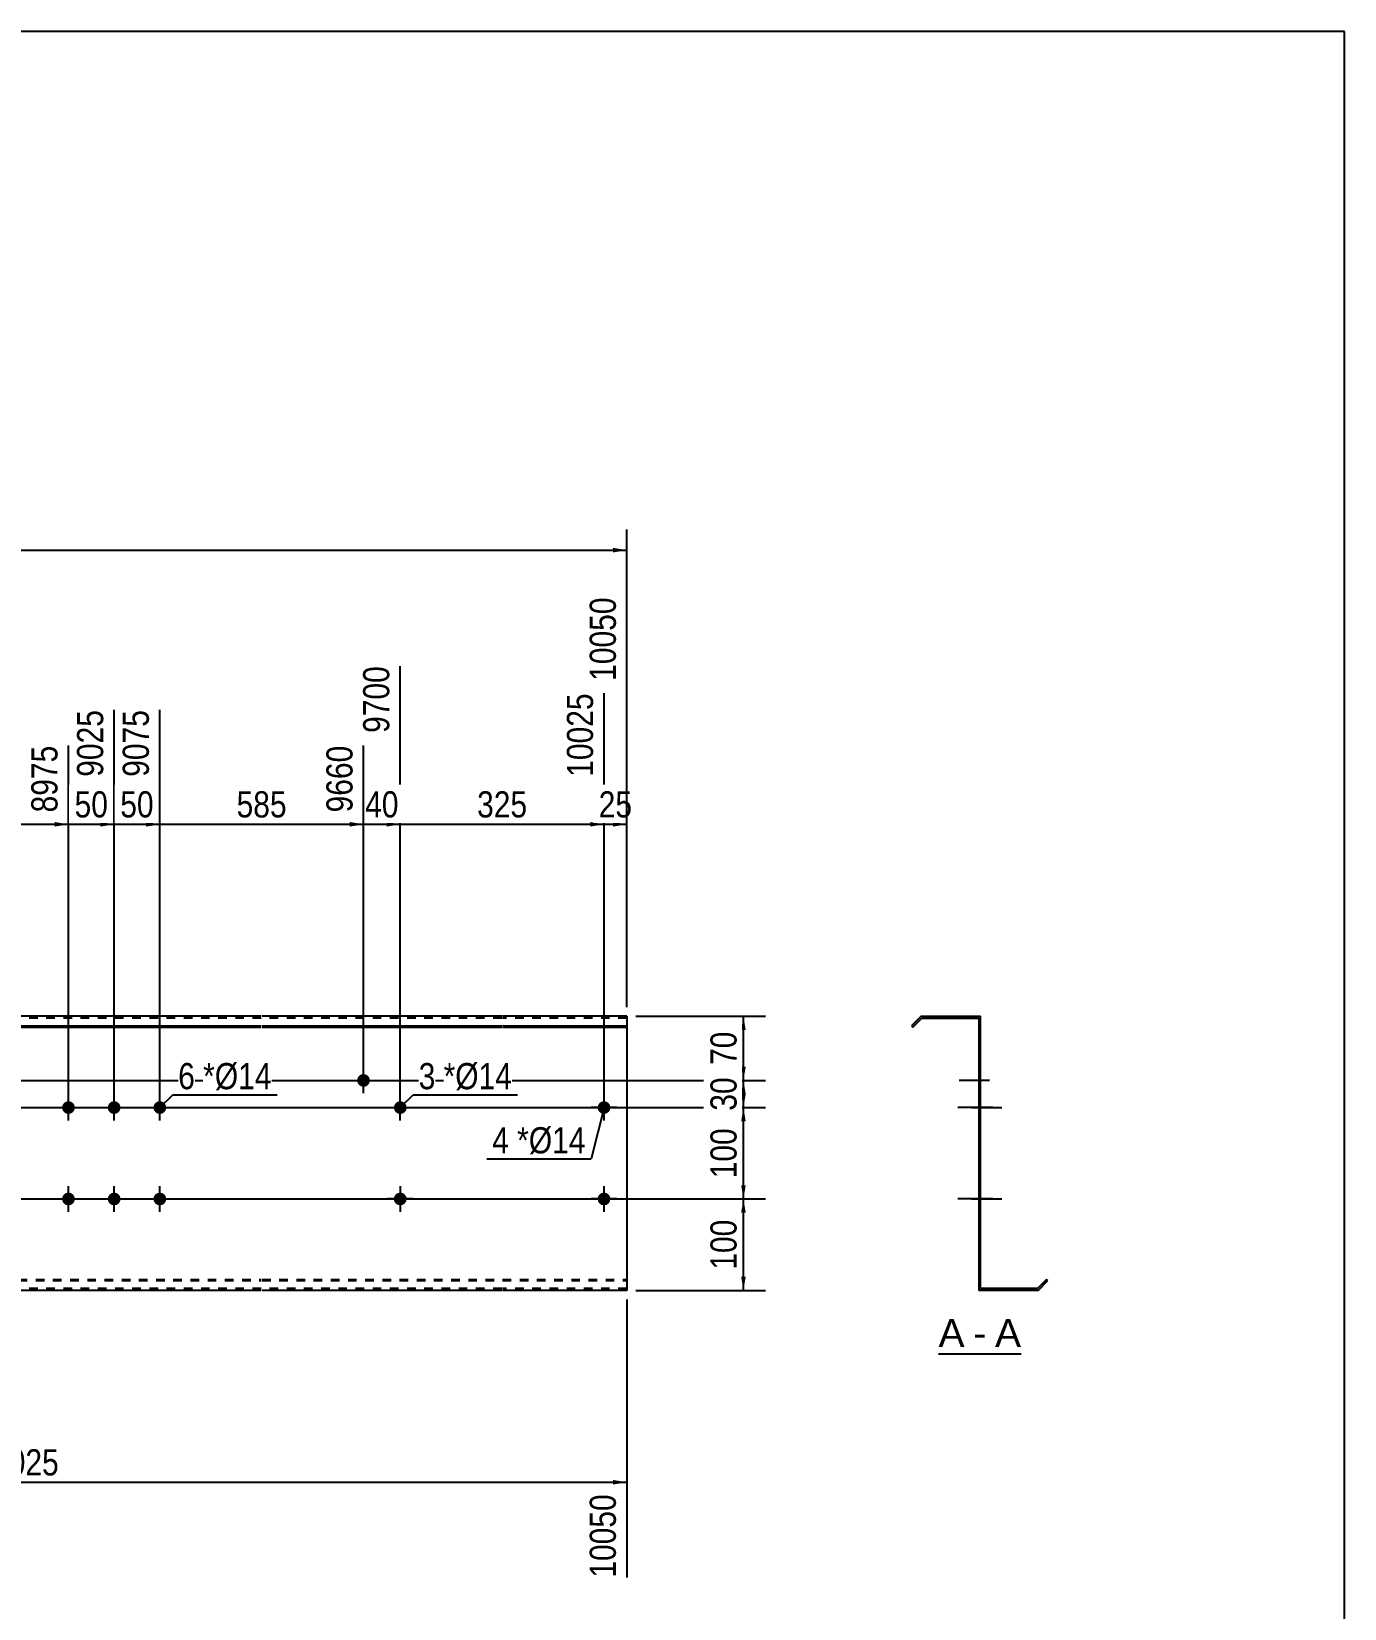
# Model space of a CAD drawing. Header units: millimetres. Extents: x -61 to 342, y -154 to 123.
# Drawn here: x 198.1 to 341.8, y -49.8 to 122.8 of the extents above; entities that cross this region are included whole.
import ezdxf

# ---------------------------------------------------------------- set-up
doc = ezdxf.new("R2010")
doc.units = ezdxf.units.MM
doc.linetypes.add('DXK_LINE_DOT1', pattern=[1.8814, 0.9407, -0.9407])
doc.styles.add('Arial', font='ARIAL.TTF', dxfattribs={"height": 0.2})
doc.styles.add('Arial Narrow', font='ARIALN.TTF', dxfattribs={"height": 0.2})

# ---------------------------------------------------------------- blocks, each defined once
blk = doc.blocks.new('Unknown-627190871-2030')
at = {"color": 5, "linetype": 'Continuous'}
for p, q in [((341.77, 122.75), (-58.23, 122.75)), ((341.77, -154.25), (341.77, 122.75))]:
    blk.add_line(p, q, dxfattribs=at)
blk = doc.blocks.new('Unknown-627190871-12 - 1242')
at = {"color": 7, "linetype": 'Continuous'}
blk.add_line((297.35, -21.95), (306.38, -21.95), dxfattribs=at)
at = {"color": 0, "linetype": 'Continuous'}
for points in [[(300.19, -21.2), (300.19, -18), (297.35, -18), (297.35, -21.2)], [(302.57, -21.2), (302.57, -18), (301.15, -18), (301.15, -21.2)], [(306.38, -21.2), (306.38, -18), (303.53, -18), (303.53, -21.2)]]:
    blk.add_wipeout(points, dxfattribs=at)
at = {"color": 96, "linetype": 'Continuous', "style": 'Arial'}
for s, p in [('A', (297.35, -21.2)), ('A', (303.53, -21.2)), ('-', (301.15, -21.2))]:
    blk.add_text(s, height=3.06, dxfattribs=at).set_placement(p)
blk = doc.blocks.new('Part-627190871-1218 - 1203')
at = {"color": 2, "linetype": 'Continuous'}
for p, q in [((0, 15), (0, -15)), ((13.6, 15), (0, 15)), ((0, 13.94), (13.6, 13.94)), ((39.91, 15), (13.7, 15)), ((13.7, 13.94), (39.91, 13.94)), ((72.21, 15), (40.01, 15)), ((40.01, 13.94), (72.21, 13.94)), ((98.52, 15), (72.31, 15)), ((72.31, 13.94), (98.52, 13.94)), ((120.82, 15), (98.62, 15)), ((98.62, 13.94), (120.82, 13.94)), ((142.32, 15), (120.92, 15)), ((120.92, 13.94), (142.32, 13.94)), ((164.61, 15), (142.42, 15)), ((142.42, 13.94), (164.61, 13.94)), ((190.93, 15), (164.71, 15)), ((164.71, 13.94), (190.93, 13.94)), ((223.22, 15), (191.03, 15)), ((191.03, 13.94), (223.22, 13.94)), ((249.54, 15), (223.32, 15)), ((223.32, 13.94), (249.54, 13.94)), ((263.24, 15), (249.64, 15)), ((249.64, 13.94), (263.24, 13.94)), ((263.24, 15), (263.24, -15)), ((0, 13.8), (13.6, 13.8)), ((13.7, 13.8), (39.91, 13.8)), ((40.01, 13.8), (72.21, 13.8)), ((72.31, 13.8), (98.52, 13.8)), ((98.62, 13.8), (120.82, 13.8)), ((120.92, 13.8), (142.32, 13.8)), ((142.42, 13.8), (164.61, 13.8)), ((164.71, 13.8), (190.93, 13.8)), ((191.03, 13.8), (223.22, 13.8)), ((223.32, 13.8), (249.54, 13.8)), ((249.64, 13.8), (263.24, 13.8)), ((13.6, -15), (0, -15)), ((39.91, -15), (13.7, -15)), ((72.21, -15), (40.01, -15)), ((98.52, -15), (72.31, -15)), ((120.82, -15), (98.62, -15)), ((142.32, -15), (120.92, -15)), ((164.61, -15), (142.42, -15)), ((190.93, -15), (164.71, -15)), ((223.22, -15), (191.03, -15)), ((249.54, -15), (223.32, -15)), ((263.24, -15), (249.64, -15))]:
    blk.add_line(p, q, dxfattribs=at)
at = {"color": 7, "linetype": 'DXK_LINE_DOT1'}
for p, q in [((13.6, 14.8), (0, 14.8)), ((39.91, 14.8), (13.7, 14.8)), ((72.21, 14.8), (40.01, 14.8)), ((98.52, 14.8), (72.31, 14.8)), ((120.82, 14.8), (98.62, 14.8)), ((142.32, 14.8), (120.92, 14.8)), ((164.61, 14.8), (142.42, 14.8)), ((190.93, 14.8), (164.71, 14.8)), ((223.22, 14.8), (191.03, 14.8)), ((249.54, 14.8), (223.32, 14.8)), ((263.24, 14.8), (249.64, 14.8)), ((0, -13.8), (13.6, -13.8)), ((13.7, -13.8), (39.91, -13.8)), ((40.01, -13.8), (72.21, -13.8)), ((72.31, -13.8), (98.52, -13.8)), ((98.62, -13.8), (120.82, -13.8)), ((120.92, -13.8), (142.32, -13.8)), ((142.42, -13.8), (164.61, -13.8)), ((164.71, -13.8), (190.93, -13.8)), ((191.03, -13.8), (223.22, -13.8)), ((223.32, -13.8), (249.54, -13.8)), ((249.64, -13.8), (263.24, -13.8)), ((0, -13.94), (13.6, -13.94)), ((13.6, -14.8), (0, -14.8)), ((13.7, -13.94), (39.91, -13.94)), ((39.91, -14.8), (13.7, -14.8)), ((40.01, -13.94), (72.21, -13.94)), ((72.21, -14.8), (40.01, -14.8)), ((72.31, -13.94), (98.52, -13.94)), ((98.52, -14.8), (72.31, -14.8)), ((98.62, -13.94), (120.82, -13.94)), ((120.82, -14.8), (98.62, -14.8)), ((120.92, -13.94), (142.32, -13.94)), ((142.32, -14.8), (120.92, -14.8)), ((142.42, -13.94), (164.61, -13.94)), ((164.61, -14.8), (142.42, -14.8)), ((164.71, -13.94), (190.93, -13.94)), ((190.93, -14.8), (164.71, -14.8)), ((191.03, -13.94), (223.22, -13.94)), ((223.22, -14.8), (191.03, -14.8)), ((223.32, -13.94), (249.54, -13.94)), ((249.54, -14.8), (223.32, -14.8)), ((249.64, -13.94), (263.24, -13.94)), ((263.24, -14.8), (249.64, -14.8))]:
    blk.add_line(p, q, dxfattribs=at)
blk = doc.blocks.new('Bolt-627190871-1220 - 1203')
at = {"linetype": 'Continuous'}
blk.add_hatch(color=3, dxfattribs=at).paths.add_polyline_path([(233.72, 7.97, -1), (235.12, 7.97, -1)])
at = {"color": 3, "linetype": 'Continuous'}
for p, q in [((234.42, 6.57), (234.42, 9.37)), ((233.02, 7.97), (235.82, 7.97))]:
    blk.add_line(p, q, dxfattribs=at)
blk = doc.blocks.new('Bolt-627190871-1222 - 1203')
at = {"linetype": 'Continuous'}
for points in [[(201.43, 5, -1), (202.83, 5, -1)], [(206.43, 5, -1), (207.83, 5, -1)], [(211.43, 5, -1), (212.83, 5, -1)], [(201.43, -5, -1), (202.83, -5, -1)], [(206.43, -5, -1), (207.83, -5, -1)], [(211.43, -5, -1), (212.83, -5, -1)]]:
    blk.add_hatch(color=3, dxfattribs=at).paths.add_polyline_path(points)
at = {"color": 3, "linetype": 'Continuous'}
for p, q in [((202.13, 3.6), (202.13, 6.4)), ((207.13, 3.6), (207.13, 6.4)), ((212.13, 3.6), (212.13, 6.4)), ((200.73, 5), (203.53, 5)), ((205.73, 5), (208.53, 5)), ((210.73, 5), (213.53, 5)), ((200.73, -5), (203.53, -5)), ((202.13, -6.4), (202.13, -3.6)), ((205.73, -5), (208.53, -5)), ((207.13, -6.4), (207.13, -3.6)), ((210.73, -5), (213.53, -5)), ((212.13, -6.4), (212.13, -3.6))]:
    blk.add_line(p, q, dxfattribs=at)
blk = doc.blocks.new('Bolt-627190871-1234 - 1203')
at = {"linetype": 'Continuous'}
blk.add_hatch(color=3, dxfattribs=at).paths.add_polyline_path([(237.74, 5, -1), (239.14, 5, -1)])
at = {"color": 3, "linetype": 'Continuous'}
for p, q in [((238.44, 3.6), (238.44, 6.4)), ((237.04, 5), (239.84, 5))]:
    blk.add_line(p, q, dxfattribs=at)
blk = doc.blocks.new('Bolt-627190871-1235 - 1203')
at = {"linetype": 'Continuous'}
blk.add_hatch(color=3, dxfattribs=at).paths.add_polyline_path([(239.14, -5, -1), (237.74, -5, -1)])
at = {"color": 3, "linetype": 'Continuous'}
for p, q in [((239.84, -5), (237.04, -5)), ((238.44, -3.6), (238.44, -6.4))]:
    blk.add_line(p, q, dxfattribs=at)
blk = doc.blocks.new('Bolt-627190871-1236 - 1203')
at = {"linetype": 'Continuous'}
for points in [[(152.82, 5, -1), (154.22, 5, -1)], [(260.04, 5, -1), (261.44, 5, -1)]]:
    blk.add_hatch(color=3, dxfattribs=at).paths.add_polyline_path(points)
at = {"color": 3, "linetype": 'Continuous'}
for p, q in [((153.52, 3.6), (153.52, 6.4)), ((260.74, 3.6), (260.74, 6.4)), ((154.92, 5), (152.12, 5)), ((262.14, 5), (259.34, 5))]:
    blk.add_line(p, q, dxfattribs=at)
blk = doc.blocks.new('Bolt-627190871-1237 - 1203')
at = {"linetype": 'Continuous'}
for points in [[(152.82, -5, -1), (154.22, -5, -1)], [(260.04, -5, -1), (261.44, -5, -1)]]:
    blk.add_hatch(color=3, dxfattribs=at).paths.add_polyline_path(points)
at = {"color": 3, "linetype": 'Continuous'}
for p, q in [((154.92, -5), (152.12, -5)), ((153.52, -6.4), (153.52, -3.6)), ((262.14, -5), (259.34, -5)), ((260.74, -6.4), (260.74, -3.6))]:
    blk.add_line(p, q, dxfattribs=at)
blk = doc.blocks.new('Bolt-627190871-1248 - 1242')
at = {"linetype": 'Continuous'}
for points in [[(301.76, 5.7), (301.76, 4.3), (301.96, 4.3), (301.96, 5.7)], [(301.76, 5.7), (301.76, 4.3), (301.96, 4.3), (301.96, 5.7)], [(301.76, 5.7), (301.76, 4.3), (301.96, 4.3), (301.96, 5.7)], [(301.76, -4.3), (301.76, -5.7), (301.96, -5.7), (301.96, -4.3)], [(301.76, -4.3), (301.76, -5.7), (301.96, -5.7), (301.96, -4.3)], [(301.76, -4.3), (301.76, -5.7), (301.96, -5.7), (301.96, -4.3)]]:
    blk.add_hatch(color=3, dxfattribs=at).paths.add_polyline_path(points)
at = {"color": 3, "linetype": 'Continuous'}
for p, q in [((301.96, 5.7), (301.76, 5.7)), ((301.96, 5.7), (301.76, 5.7)), ((301.96, 5.7), (301.76, 5.7)), ((303.26, 5), (299.46, 5)), ((303.26, 5), (299.46, 5)), ((303.26, 5), (299.46, 5)), ((301.96, 4.3), (301.76, 4.3)), ((301.96, 4.3), (301.76, 4.3)), ((301.96, 4.3), (301.76, 4.3)), ((303.26, -5), (299.46, -5)), ((303.26, -5), (299.46, -5)), ((303.26, -5), (299.46, -5)), ((301.96, -4.3), (301.76, -4.3)), ((301.96, -4.3), (301.76, -4.3)), ((301.96, -4.3), (301.76, -4.3)), ((301.96, -5.7), (301.76, -5.7)), ((301.96, -5.7), (301.76, -5.7)), ((301.96, -5.7), (301.76, -5.7))]:
    blk.add_line(p, q, dxfattribs=at)
blk = doc.blocks.new('Part-627190871-1244 - 1242')
at = {"color": 2, "linetype": 'Continuous'}
for p, q in [((295.46, 15), (294.4, 13.94)), ((294.4, 13.94), (294.54, 13.8)), ((294.54, 13.8), (295.54, 14.8)), ((295.46, 15), (301.96, 15)), ((295.54, 14.8), (301.76, 14.8)), ((301.76, 14.8), (301.76, -15)), ((301.96, -14.8), (301.96, 15)), ((309.18, -13.8), (308.18, -14.8)), ((309.32, -13.94), (309.18, -13.8)), ((308.26, -15), (301.76, -15)), ((308.18, -14.8), (301.96, -14.8)), ((308.26, -15), (309.32, -13.94))]:
    blk.add_line(p, q, dxfattribs=at)
blk = doc.blocks.new('Bolt-627190871-1245 - 1242')
at = {"linetype": 'Continuous'}
blk.add_hatch(color=3, dxfattribs=at).paths.add_polyline_path([(301.76, 8.67), (301.76, 7.27), (301.96, 7.27), (301.96, 8.67)])
at = {"color": 3, "linetype": 'Continuous'}
for p, q in [((301.96, 8.67), (301.76, 8.67)), ((302.9, 7.97), (299.6, 7.97)), ((301.96, 7.27), (301.76, 7.27))]:
    blk.add_line(p, q, dxfattribs=at)
blk = doc.blocks.new('Bolt-627190871-1246 - 1242')
at = {"linetype": 'Continuous'}
blk.add_hatch(color=3, dxfattribs=at).paths.add_polyline_path([(301.76, 8.67), (301.76, 7.27), (301.96, 7.27), (301.96, 8.67)])
at = {"color": 3, "linetype": 'Continuous'}
for p, q in [((301.96, 8.67), (301.76, 8.67)), ((302.9, 7.97), (299.6, 7.97)), ((301.96, 7.27), (301.76, 7.27))]:
    blk.add_line(p, q, dxfattribs=at)
blk = doc.blocks.new('Bolt-627190871-1247 - 1242')
at = {"linetype": 'Continuous'}
blk.add_hatch(color=3, dxfattribs=at).paths.add_polyline_path([(301.96, -5.7), (301.96, -4.3), (301.76, -4.3), (301.76, -5.7)])
at = {"color": 3, "linetype": 'Continuous'}
for p, q in [((301.96, -4.3), (301.76, -4.3)), ((302.76, -5), (301.76, -5)), ((301.96, -5.7), (301.76, -5.7))]:
    blk.add_line(p, q, dxfattribs=at)
blk = doc.blocks.new('Bolt-627190871-1249 - 1242')
at = {"linetype": 'Continuous'}
blk.add_hatch(color=3, dxfattribs=at).paths.add_polyline_path([(301.76, 8.67), (301.76, 7.27), (301.96, 7.27), (301.96, 8.67)])
at = {"color": 3, "linetype": 'Continuous'}
for p, q in [((301.96, 8.67), (301.76, 8.67)), ((302.91, 7.97), (299.61, 7.97)), ((301.96, 7.27), (301.76, 7.27))]:
    blk.add_line(p, q, dxfattribs=at)
blk = doc.blocks.new('Bolt-627190871-1250 - 1242')
at = {"linetype": 'Continuous'}
blk.add_hatch(color=3, dxfattribs=at).paths.add_polyline_path([(301.76, 8.67), (301.76, 7.27), (301.96, 7.27), (301.96, 8.67)])
at = {"color": 3, "linetype": 'Continuous'}
for p, q in [((301.96, 8.67), (301.76, 8.67)), ((302.91, 7.97), (299.61, 7.97)), ((301.96, 7.27), (301.76, 7.27))]:
    blk.add_line(p, q, dxfattribs=at)
blk = doc.blocks.new('Bolt-627190871-1251 - 1242')
at = {"linetype": 'Continuous'}
for points in [[(301.76, 5.7), (301.76, 4.3), (301.96, 4.3), (301.96, 5.7)], [(301.76, 5.7), (301.76, 4.3), (301.96, 4.3), (301.96, 5.7)], [(301.76, 5.7), (301.76, 4.3), (301.96, 4.3), (301.96, 5.7)], [(301.76, -4.3), (301.76, -5.7), (301.96, -5.7), (301.96, -4.3)], [(301.76, -4.3), (301.76, -5.7), (301.96, -5.7), (301.96, -4.3)], [(301.76, -4.3), (301.76, -5.7), (301.96, -5.7), (301.96, -4.3)]]:
    blk.add_hatch(color=3, dxfattribs=at).paths.add_polyline_path(points)
at = {"color": 3, "linetype": 'Continuous'}
for p, q in [((301.96, 5.7), (301.76, 5.7)), ((301.96, 5.7), (301.76, 5.7)), ((301.96, 5.7), (301.76, 5.7)), ((303.29, 5), (299.49, 5)), ((303.29, 5), (299.49, 5)), ((303.29, 5), (299.49, 5)), ((301.96, 4.3), (301.76, 4.3)), ((301.96, 4.3), (301.76, 4.3)), ((301.96, 4.3), (301.76, 4.3)), ((303.29, -5), (299.49, -5)), ((303.29, -5), (299.49, -5)), ((303.29, -5), (299.49, -5)), ((301.96, -4.3), (301.76, -4.3)), ((301.96, -4.3), (301.76, -4.3)), ((301.96, -4.3), (301.76, -4.3)), ((301.96, -5.7), (301.76, -5.7)), ((301.96, -5.7), (301.76, -5.7)), ((301.96, -5.7), (301.76, -5.7))]:
    blk.add_line(p, q, dxfattribs=at)
blk = doc.blocks.new('Bolt-627190871-1252 - 1242')
at = {"linetype": 'Continuous'}
blk.add_hatch(color=3, dxfattribs=at).paths.add_polyline_path([(301.96, -5.7), (301.96, -4.3), (301.76, -4.3), (301.76, -5.7)])
at = {"color": 3, "linetype": 'Continuous'}
for p, q in [((302.79, -5), (301.74, -5)), ((301.96, -4.3), (301.76, -4.3)), ((301.96, -5.7), (301.76, -5.7))]:
    blk.add_line(p, q, dxfattribs=at)
blk = doc.blocks.new('Bolt-627190871-1253 - 1242')
at = {"linetype": 'Continuous'}
for points in [[(301.96, 4.3), (301.96, 5.7), (301.76, 5.7), (301.76, 4.3)], [(301.96, -5.7), (301.96, -4.3), (301.76, -4.3), (301.76, -5.7)]]:
    blk.add_hatch(color=3, dxfattribs=at).paths.add_polyline_path(points)
at = {"color": 3, "linetype": 'Continuous'}
for p, q in [((301.96, 5.7), (301.76, 5.7)), ((301.96, 5), (299.76, 5)), ((301.96, 4.3), (301.76, 4.3)), ((301.96, -5), (299.76, -5)), ((301.96, -4.3), (301.76, -4.3)), ((301.96, -5.7), (301.76, -5.7))]:
    blk.add_line(p, q, dxfattribs=at)
blk = doc.blocks.new('Bolt-627190871-1254 - 1242')
at = {"linetype": 'Continuous'}
blk.add_hatch(color=3, dxfattribs=at).paths.add_polyline_path([(301.76, 5.7), (301.76, 4.3), (301.96, 4.3), (301.96, 5.7)])
at = {"color": 3, "linetype": 'Continuous'}
for p, q in [((301.96, 5.7), (301.76, 5.7)), ((302.9, 5), (299.6, 5)), ((301.96, 4.3), (301.76, 4.3))]:
    blk.add_line(p, q, dxfattribs=at)
blk = doc.blocks.new('Bolt-627190871-1255 - 1242')
at = {"linetype": 'Continuous'}
blk.add_hatch(color=3, dxfattribs=at).paths.add_polyline_path([(301.76, 5.7), (301.76, 4.3), (301.96, 4.3), (301.96, 5.7)])
at = {"color": 3, "linetype": 'Continuous'}
for p, q in [((301.96, 5.7), (301.76, 5.7)), ((302.91, 5), (299.61, 5)), ((301.96, 4.3), (301.76, 4.3))]:
    blk.add_line(p, q, dxfattribs=at)
blk = doc.blocks.new('Bolt-627190871-1256 - 1242')
at = {"linetype": 'Continuous'}
blk.add_hatch(color=3, dxfattribs=at).paths.add_polyline_path([(301.76, 5.7), (301.76, 4.3), (301.96, 4.3), (301.96, 5.7)])
at = {"color": 3, "linetype": 'Continuous'}
for p, q in [((301.96, 5.7), (301.76, 5.7)), ((302.91, 5), (299.61, 5)), ((301.96, 4.3), (301.76, 4.3))]:
    blk.add_line(p, q, dxfattribs=at)
blk = doc.blocks.new('Bolt-627190871-1257 - 1242')
at = {"linetype": 'Continuous'}
blk.add_hatch(color=3, dxfattribs=at).paths.add_polyline_path([(301.96, -5.7), (301.96, -4.3), (301.76, -4.3), (301.76, -5.7)])
at = {"color": 3, "linetype": 'Continuous'}
for p, q in [((302.79, -5), (301.74, -5)), ((301.96, -4.3), (301.76, -4.3)), ((301.96, -5.7), (301.76, -5.7))]:
    blk.add_line(p, q, dxfattribs=at)
blk = doc.blocks.new('Bolt-627190871-1258 - 1242')
at = {"linetype": 'Continuous'}
blk.add_hatch(color=3, dxfattribs=at).paths.add_polyline_path([(301.76, 5.7), (301.76, 4.3), (301.96, 4.3), (301.96, 5.7)])
blk.add_hatch(color=3, dxfattribs=at).paths.add_polyline_path([(301.76, 5.7), (301.76, 4.3), (301.96, 4.3), (301.96, 5.7)])
at = {"color": 3, "linetype": 'Continuous'}
for p, q in [((301.76, 5.7), (301.96, 5.7)), ((301.76, 5.7), (301.96, 5.7)), ((300.94, 5), (304.24, 5)), ((300.94, 5), (304.24, 5)), ((301.76, 4.3), (301.96, 4.3)), ((301.76, 4.3), (301.96, 4.3))]:
    blk.add_line(p, q, dxfattribs=at)
blk = doc.blocks.new('Bolt-627190871-1259 - 1242')
at = {"linetype": 'Continuous'}
blk.add_hatch(color=3, dxfattribs=at).paths.add_polyline_path([(301.76, -4.3), (301.76, -5.7), (301.96, -5.7), (301.96, -4.3)])
blk.add_hatch(color=3, dxfattribs=at).paths.add_polyline_path([(301.76, -4.3), (301.76, -5.7), (301.96, -5.7), (301.96, -4.3)])
at = {"color": 3, "linetype": 'Continuous'}
for p, q in [((300.94, -5), (304.24, -5)), ((300.94, -5), (304.24, -5)), ((301.76, -4.3), (301.96, -4.3)), ((301.76, -4.3), (301.96, -4.3)), ((301.76, -5.7), (301.96, -5.7)), ((301.76, -5.7), (301.96, -5.7))]:
    blk.add_line(p, q, dxfattribs=at)
blk = doc.blocks.new('Bolt-627190871-1260 - 1242')
at = {"linetype": 'Continuous'}
blk.add_hatch(color=3, dxfattribs=at).paths.add_polyline_path([(301.76, 5.7), (301.76, 4.3), (301.96, 4.3), (301.96, 5.7)])
at = {"color": 3, "linetype": 'Continuous'}
for p, q in [((301.96, 5.7), (301.76, 5.7)), ((302.9, 5), (299.6, 5)), ((301.96, 4.3), (301.76, 4.3))]:
    blk.add_line(p, q, dxfattribs=at)
blk = doc.blocks.new('Bolt-627190871-1261 - 1242')
at = {"linetype": 'Continuous'}
blk.add_hatch(color=3, dxfattribs=at).paths.add_polyline_path([(301.96, -5.7), (301.96, -4.3), (301.76, -4.3), (301.76, -5.7)])
at = {"color": 3, "linetype": 'Continuous'}
for p, q in [((301.96, -4.3), (301.76, -4.3)), ((302.76, -5), (301.76, -5)), ((301.96, -5.7), (301.76, -5.7))]:
    blk.add_line(p, q, dxfattribs=at)
blk = doc.blocks.new('Bolt-627190871-1262 - 1242')
at = {"linetype": 'Continuous'}
blk.add_hatch(color=3, dxfattribs=at).paths.add_polyline_path([(301.76, 5.7), (301.76, 4.3), (301.96, 4.3), (301.96, 5.7)])
blk.add_hatch(color=3, dxfattribs=at).paths.add_polyline_path([(301.76, 5.7), (301.76, 4.3), (301.96, 4.3), (301.96, 5.7)])
at = {"color": 3, "linetype": 'Continuous'}
for p, q in [((301.76, 5.7), (301.96, 5.7)), ((301.76, 5.7), (301.96, 5.7)), ((300.96, 5), (304.26, 5)), ((300.96, 5), (304.26, 5)), ((301.76, 4.3), (301.96, 4.3)), ((301.76, 4.3), (301.96, 4.3))]:
    blk.add_line(p, q, dxfattribs=at)
blk = doc.blocks.new('Bolt-627190871-1263 - 1242')
at = {"linetype": 'Continuous'}
blk.add_hatch(color=3, dxfattribs=at).paths.add_polyline_path([(301.76, -4.3), (301.76, -5.7), (301.96, -5.7), (301.96, -4.3)])
blk.add_hatch(color=3, dxfattribs=at).paths.add_polyline_path([(301.76, -4.3), (301.76, -5.7), (301.96, -5.7), (301.96, -4.3)])
at = {"color": 3, "linetype": 'Continuous'}
for p, q in [((300.96, -5), (304.26, -5)), ((300.96, -5), (304.26, -5)), ((301.76, -4.3), (301.96, -4.3)), ((301.76, -4.3), (301.96, -4.3)), ((301.76, -5.7), (301.96, -5.7)), ((301.76, -5.7), (301.96, -5.7))]:
    blk.add_line(p, q, dxfattribs=at)
blk = doc.blocks.new('StraightDimension-627190871-1279 - 1203')
at = {"linetype": 'Continuous'}
blk.add_hatch(color=7, dxfattribs=at).paths.add_polyline_path([(259.24, 36.25), (260.74, 36), (259.24, 35.75)])
at = {"color": 7, "linetype": 'Continuous'}
for p, q in [((238.44, 6), (238.44, 53.31)), ((260.74, 6), (260.74, 50.34)), ((238.44, 36), (260.74, 36))]:
    blk.add_line(p, q, dxfattribs=at)
at = {"color": 0, "linetype": 'Continuous'}
blk.add_wipeout([(260.14, 50.94), (255.94, 50.94), (255.94, 40.6), (260.14, 40.6)], dxfattribs=at)
at = {"color": 0}
blk.add_wipeout([(252.93, 36.15), (252.93, 40.35), (246.25, 40.35), (246.25, 36.15)], dxfattribs=at)
at = {"color": 3, "linetype": 'Continuous', "style": 'Arial Narrow'}
blk.add_text('10025', height=2.863, rotation=90.0002, dxfattribs=at).set_placement((259.54, 41.2))
at = {"color": 3, "style": 'Arial Narrow'}
blk.add_text('325', height=2.863, dxfattribs=at).set_placement((246.85, 36.75))
blk = doc.blocks.new('StraightDimension-627190871-1284 - 1203')
at = {"linetype": 'Continuous'}
blk.add_hatch(color=7, dxfattribs=at).paths.add_polyline_path([(200.63, 36.25), (202.13, 36), (200.63, 35.75)])
at = {"color": 7, "linetype": 'Continuous'}
for p, q in [((179.83, 8.97), (179.83, 53.31)), ((202.13, 6), (202.13, 44.61)), ((179.83, 36), (202.13, 36))]:
    blk.add_line(p, q, dxfattribs=at)
at = {"color": 0, "linetype": 'Continuous'}
blk.add_wipeout([(201.53, 45.21), (197.33, 45.21), (197.33, 36.7), (201.53, 36.7)], dxfattribs=at)
at = {"color": 0}
blk.add_wipeout([(194.32, 36.15), (194.32, 40.35), (187.64, 40.35), (187.64, 36.15)], dxfattribs=at)
at = {"color": 3, "linetype": 'Continuous', "style": 'Arial Narrow'}
blk.add_text('8975', height=2.863, rotation=90.0002, dxfattribs=at).set_placement((200.93, 37.3))
at = {"color": 3, "style": 'Arial Narrow'}
blk.add_text('585', height=2.863, dxfattribs=at).set_placement((188.24, 36.75))
blk = doc.blocks.new('StraightDimension-627190871-1283 - 1203')
at = {"linetype": 'Continuous'}
blk.add_hatch(color=7, dxfattribs=at).paths.add_polyline_path([(205.63, 36.25), (207.13, 36), (205.63, 35.75)])
at = {"color": 7, "linetype": 'Continuous'}
for p, q in [((207.13, 6), (207.13, 48.51)), ((202.13, 6), (202.13, 44.61)), ((202.13, 36), (207.13, 36))]:
    blk.add_line(p, q, dxfattribs=at)
at = {"color": 0}
blk.add_wipeout([(207.05, 36.15), (207.05, 40.35), (202.2, 40.35), (202.2, 36.15)], dxfattribs=at)
at = {"color": 3, "style": 'Arial Narrow'}
blk.add_text('50', height=2.863, dxfattribs=at).set_placement((202.8, 36.75))
at = {"color": 0, "linetype": 'Continuous'}
blk.add_wipeout([(206.53, 49.11), (202.33, 49.11), (202.33, 40.6), (206.53, 40.6)], dxfattribs=at)
at = {"color": 3, "linetype": 'Continuous', "style": 'Arial Narrow'}
blk.add_text('9025', height=2.863, rotation=90.0002, dxfattribs=at).set_placement((205.93, 41.2))
blk = doc.blocks.new('StraightDimension-627190871-1282 - 1203')
at = {"linetype": 'Continuous'}
blk.add_hatch(color=7, dxfattribs=at).paths.add_polyline_path([(210.63, 36.25), (212.13, 36), (210.63, 35.75)])
at = {"color": 7, "linetype": 'Continuous'}
for p, q in [((207.13, 6), (207.13, 48.51)), ((212.13, 6), (212.13, 48.51)), ((207.13, 36), (212.13, 36))]:
    blk.add_line(p, q, dxfattribs=at)
at = {"color": 0}
blk.add_wipeout([(212.05, 36.15), (212.05, 40.35), (207.2, 40.35), (207.2, 36.15)], dxfattribs=at)
at = {"color": 3, "style": 'Arial Narrow'}
blk.add_text('50', height=2.863, dxfattribs=at).set_placement((207.8, 36.75))
at = {"color": 0, "linetype": 'Continuous'}
blk.add_wipeout([(211.53, 49.11), (207.33, 49.11), (207.33, 40.6), (211.53, 40.6)], dxfattribs=at)
at = {"color": 3, "linetype": 'Continuous', "style": 'Arial Narrow'}
blk.add_text('9075', height=2.863, rotation=90.0002, dxfattribs=at).set_placement((210.93, 41.2))
blk = doc.blocks.new('StraightDimension-627190871-1280 - 1203')
at = {"linetype": 'Continuous'}
blk.add_hatch(color=7, dxfattribs=at).paths.add_polyline_path([(236.94, 36.25), (238.44, 36), (236.94, 35.75)])
at = {"color": 7, "linetype": 'Continuous'}
for p, q in [((238.44, 6), (238.44, 53.31)), ((234.42, 8.97), (234.42, 44.61)), ((234.42, 36), (238.44, 36))]:
    blk.add_line(p, q, dxfattribs=at)
at = {"color": 0, "linetype": 'Continuous'}
blk.add_wipeout([(237.84, 53.91), (233.64, 53.91), (233.64, 45.4), (237.84, 45.4)], dxfattribs=at)
at = {"color": 0}
blk.add_wipeout([(238.86, 36.15), (238.86, 40.35), (234, 40.35), (234, 36.15)], dxfattribs=at)
at = {"color": 3, "linetype": 'Continuous', "style": 'Arial Narrow'}
blk.add_text('9700', height=2.863, rotation=90.0002, dxfattribs=at).set_placement((237.24, 46))
at = {"color": 3, "style": 'Arial Narrow'}
blk.add_text('40', height=2.863, dxfattribs=at).set_placement((234.6, 36.75))
blk = doc.blocks.new('StraightDimension-627190871-1381 - 1203')
at = {"linetype": 'Continuous'}
for points in [[(275.75, 3.5), (276, 5), (276.25, 3.5)], [(276.25, -3.5), (276, -5), (275.75, -3.5)]]:
    blk.add_hatch(color=7, dxfattribs=at).paths.add_polyline_path(points)
at = {"color": 7, "linetype": 'Continuous'}
for p, q in [((110.72, 5), (278.4, 5)), ((276, -5), (276, 5)), ((110.72, -5), (278.4, -5))]:
    blk.add_line(p, q, dxfattribs=at)
at = {"color": 0}
blk.add_wipeout([(275.85, 3.34), (271.65, 3.34), (271.65, -3.34), (275.85, -3.34)], dxfattribs=at)
at = {"color": 3, "style": 'Arial Narrow'}
blk.add_text('100', height=2.863, rotation=90.0002, dxfattribs=at).set_placement((275.25, -2.74))
blk = doc.blocks.new('StraightDimension-627190871-1278 - 1203')
at = {"linetype": 'Continuous'}
blk.add_hatch(color=7, dxfattribs=at).paths.add_polyline_path([(261.74, 36.25), (263.24, 36), (261.74, 35.75)])
at = {"color": 7, "linetype": 'Continuous'}
for p, q in [((263.24, 16), (263.24, 60.84)), ((260.74, 6), (260.74, 50.34)), ((260.74, 36), (263.24, 36))]:
    blk.add_line(p, q, dxfattribs=at)
at = {"color": 0, "linetype": 'Continuous'}
blk.add_wipeout([(262.64, 61.44), (258.44, 61.44), (258.44, 51.1), (262.64, 51.1)], dxfattribs=at)
at = {"color": 0}
blk.add_wipeout([(264.42, 36.15), (264.42, 40.35), (259.56, 40.35), (259.56, 36.15)], dxfattribs=at)
at = {"color": 3, "linetype": 'Continuous', "style": 'Arial Narrow'}
blk.add_text('10050', height=2.863, rotation=90.0002, dxfattribs=at).set_placement((262.04, 51.7))
at = {"color": 3, "style": 'Arial Narrow'}
blk.add_text('25', height=2.863, dxfattribs=at).set_placement((260.16, 36.75))
blk = doc.blocks.new('StraightDimension-627190871-1409 - 1203')
at = {"linetype": 'Continuous'}
for points in [[(1.5, 65.75), (0, 66), (1.5, 66.25)], [(261.74, 66.25), (263.24, 66), (261.74, 65.75)]]:
    blk.add_hatch(color=7, dxfattribs=at).paths.add_polyline_path(points)
at = {"color": 7, "linetype": 'Continuous'}
for p, q in [((0, 16), (0, 68.25)), ((263.24, 16), (263.24, 68.25)), ((0, 66), (263.24, 66))]:
    blk.add_line(p, q, dxfattribs=at)
at = {"color": 0}
blk.add_wipeout([(136.79, 66.15), (136.79, 70.35), (126.45, 70.35), (126.45, 66.15)], dxfattribs=at)
at = {"color": 3, "style": 'Arial Narrow'}
blk.add_text('10050', height=2.863, dxfattribs=at).set_placement((127.05, 66.75))
blk = doc.blocks.new('StraightDimension-627190871-1281 - 1203')
at = {"linetype": 'Continuous'}
blk.add_hatch(color=7, dxfattribs=at).paths.add_polyline_path([(232.92, 36.25), (234.42, 36), (232.92, 35.75)])
at = {"color": 7, "linetype": 'Continuous'}
for p, q in [((212.13, 6), (212.13, 48.51)), ((234.42, 8.97), (234.42, 44.61)), ((212.13, 36), (234.42, 36))]:
    blk.add_line(p, q, dxfattribs=at)
at = {"color": 0, "linetype": 'Continuous'}
blk.add_wipeout([(233.82, 45.21), (229.62, 45.21), (229.62, 36.7), (233.82, 36.7)], dxfattribs=at)
at = {"color": 0}
blk.add_wipeout([(226.62, 36.15), (226.62, 40.35), (219.93, 40.35), (219.93, 36.15)], dxfattribs=at)
at = {"color": 3, "linetype": 'Continuous', "style": 'Arial Narrow'}
blk.add_text('9660', height=2.863, rotation=90.0002, dxfattribs=at).set_placement((233.22, 37.3))
at = {"color": 3, "style": 'Arial Narrow'}
blk.add_text('585', height=2.863, dxfattribs=at).set_placement((220.53, 36.75))
blk = doc.blocks.new('StraightDimension-627190871-1371 - 1203')
at = {"linetype": 'Continuous'}
blk.add_hatch(color=7, dxfattribs=at).paths.add_polyline_path([(261.74, -35.75), (263.24, -36), (261.74, -36.25)])
at = {"color": 7, "linetype": 'Continuous'}
for p, q in [((131.62, -6), (131.62, -44.61)), ((263.24, -16), (263.24, -46.44)), ((131.62, -36), (263.24, -36))]:
    blk.add_line(p, q, dxfattribs=at)
at = {"color": 0}
blk.add_wipeout([(201.68, -35.85), (201.68, -31.65), (193.17, -31.65), (193.17, -35.85)], dxfattribs=at)
at = {"color": 0, "linetype": 'Continuous'}
blk.add_wipeout([(262.64, -36.7), (258.44, -36.7), (258.44, -47.04), (262.64, -47.04)], dxfattribs=at)
at = {"color": 3, "style": 'Arial Narrow'}
blk.add_text('5025', height=2.863, dxfattribs=at).set_placement((193.77, -35.25))
at = {"color": 3, "linetype": 'Continuous', "style": 'Arial Narrow'}
blk.add_text('10050', height=2.863, rotation=90.0002, dxfattribs=at).set_placement((262.04, -46.44))
blk = doc.blocks.new('StraightDimension-627190871-1379 - 1203')
at = {"linetype": 'Continuous'}
for points in [[(275.75, 13.5), (276, 15), (276.25, 13.5)], [(276.25, 9.47), (276, 7.97), (275.75, 9.47)]]:
    blk.add_hatch(color=7, dxfattribs=at).paths.add_polyline_path(points)
at = {"color": 7, "linetype": 'Continuous'}
for p, q in [((264.24, 15), (278.4, 15)), ((276, 7.97), (276, 15)), ((84.4, 7.97), (278.4, 7.97))]:
    blk.add_line(p, q, dxfattribs=at)
at = {"color": 0}
blk.add_wipeout([(275.85, 13.91), (271.65, 13.91), (271.65, 9.06), (275.85, 9.06)], dxfattribs=at)
at = {"color": 3, "style": 'Arial Narrow'}
blk.add_text('70', height=2.863, rotation=90.0002, dxfattribs=at).set_placement((275.25, 9.66))
blk = doc.blocks.new('StraightDimension-627190871-1380 - 1203')
at = {"linetype": 'Continuous'}
for points in [[(275.75, 6.47), (276, 7.97), (276.25, 6.47)], [(276.25, 6.5), (276, 5), (275.75, 6.5)]]:
    blk.add_hatch(color=7, dxfattribs=at).paths.add_polyline_path(points)
at = {"color": 7, "linetype": 'Continuous'}
for p, q in [((84.4, 7.97), (278.4, 7.97)), ((276, 5), (276, 7.97)), ((110.72, 5), (278.4, 5))]:
    blk.add_line(p, q, dxfattribs=at)
at = {"color": 0}
blk.add_wipeout([(275.85, 8.91), (271.65, 8.91), (271.65, 4.06), (275.85, 4.06)], dxfattribs=at)
at = {"color": 3, "style": 'Arial Narrow'}
blk.add_text('30', height=2.863, rotation=90.0002, dxfattribs=at).set_placement((275.25, 4.66))
blk = doc.blocks.new('StraightDimension-627190871-1382 - 1203')
at = {"linetype": 'Continuous'}
for points in [[(275.75, -6.5), (276, -5), (276.25, -6.5)], [(276.25, -13.5), (276, -15), (275.75, -13.5)]]:
    blk.add_hatch(color=7, dxfattribs=at).paths.add_polyline_path(points)
at = {"color": 7, "linetype": 'Continuous'}
for p, q in [((110.72, -5), (278.4, -5)), ((276, -15), (276, -5)), ((264.24, -15), (278.4, -15))]:
    blk.add_line(p, q, dxfattribs=at)
at = {"color": 0}
blk.add_wipeout([(275.85, -6.66), (271.65, -6.66), (271.65, -13.34), (275.85, -13.34)], dxfattribs=at)
at = {"color": 3, "style": 'Arial Narrow'}
blk.add_text('100', height=2.863, rotation=90.0002, dxfattribs=at).set_placement((275.25, -12.74))
blk = doc.blocks.new('MarkSet-627190871-1456 - 1203')
at = {"color": 0}
for points in [[(250.33, -0.01), (250.33, 2.99), (248.5, 2.99), (248.5, -0.01)], [(252.51, -0.01), (252.51, 2.99), (251.23, 2.99), (251.23, -0.01)]]:
    blk.add_wipeout(points, dxfattribs=at)
for points in [[(250.33, -0.01), (250.33, 2.99), (248.5, 2.99), (248.5, -0.01)], [(252.51, -0.01), (252.51, 2.99), (251.23, 2.99), (251.23, -0.01)]]:
    blk.add_wipeout(points, dxfattribs=at)
at = {"color": 3, "style": 'Arial Narrow'}
blk.add_text('4', height=2.86, dxfattribs=at).set_placement((248.5, -0.01))
at = {"color": 0}
blk.add_wipeout([(258.72, -0.01), (258.72, 2.99), (252.51, 2.99), (252.51, -0.01)], dxfattribs=at)
blk.add_wipeout([(258.72, -0.01), (258.72, 2.99), (252.51, 2.99), (252.51, -0.01)], dxfattribs=at)
at = {"color": 7, "linetype": 'Continuous'}
for p in [(260.74, 5), (247.9, -0.61)]:
    blk.add_line(p, (259.32, -0.61), dxfattribs=at)
at = {"color": 3, "style": 'Arial Narrow'}
for s, height, p in [('*', 2.86, (251.23, -0.01)), ('Ø14', 2.863, (252.51, -0.01))]:
    blk.add_text(s, height=height, dxfattribs=at).set_placement(p)
blk = doc.blocks.new('MarkSet-627190871-1431 - 1203')
at = {"color": 0}
for points in [[(242.29, 7.01), (242.29, 10.01), (240.46, 10.01), (240.46, 7.01)], [(244.46, 7.01), (244.46, 10.01), (243.19, 10.01), (243.19, 7.01)]]:
    blk.add_wipeout(points, dxfattribs=at)
for points in [[(242.29, 7.01), (242.29, 10.01), (240.46, 10.01), (240.46, 7.01)], [(244.46, 7.01), (244.46, 10.01), (243.19, 10.01), (243.19, 7.01)]]:
    blk.add_wipeout(points, dxfattribs=at)
at = {"color": 7, "linetype": 'Continuous'}
blk.add_line((238.44, 5), (239.86, 6.41), dxfattribs=at)
at = {"color": 3, "style": 'Arial Narrow'}
blk.add_text('3', height=2.86, dxfattribs=at).set_placement((240.46, 7.01))
at = {"color": 0}
blk.add_wipeout([(250.68, 7.01), (250.68, 10.01), (244.46, 10.01), (244.46, 7.01)], dxfattribs=at)
blk.add_wipeout([(250.68, 7.01), (250.68, 10.01), (244.46, 10.01), (244.46, 7.01)], dxfattribs=at)
at = {"color": 7, "linetype": 'Continuous'}
blk.add_line((239.86, 6.41), (251.28, 6.41), dxfattribs=at)
at = {"color": 3, "style": 'Arial Narrow'}
for s, height, p in [('*', 2.86, (243.19, 7.01)), ('Ø14', 2.863, (244.46, 7.01))]:
    blk.add_text(s, height=height, dxfattribs=at).set_placement(p)
blk = doc.blocks.new('Mark-627190871-1459 - 1203')
at = {"color": 0}
for points in [[(215.97, 7.01), (215.97, 10.01), (214.14, 10.01), (214.14, 7.01)], [(218.15, 7.01), (218.15, 10.01), (216.87, 10.01), (216.87, 7.01)]]:
    blk.add_wipeout(points, dxfattribs=at)
for points in [[(215.97, 7.01), (215.97, 10.01), (214.14, 10.01), (214.14, 7.01)], [(218.15, 7.01), (218.15, 10.01), (216.87, 10.01), (216.87, 7.01)]]:
    blk.add_wipeout(points, dxfattribs=at)
at = {"color": 7, "linetype": 'Continuous'}
blk.add_line((212.13, 5), (213.54, 6.41), dxfattribs=at)
at = {"color": 3, "style": 'Arial Narrow'}
blk.add_text('6', height=2.86, dxfattribs=at).set_placement((214.14, 7.01))
at = {"color": 0}
blk.add_wipeout([(224.36, 7.01), (224.36, 10.01), (218.15, 10.01), (218.15, 7.01)], dxfattribs=at)
blk.add_wipeout([(224.36, 7.01), (224.36, 10.01), (218.15, 10.01), (218.15, 7.01)], dxfattribs=at)
at = {"color": 7, "linetype": 'Continuous'}
blk.add_line((213.54, 6.41), (224.96, 6.41), dxfattribs=at)
at = {"color": 3, "style": 'Arial Narrow'}
for s, height, p in [('*', 2.86, (216.87, 7.01)), ('Ø14', 2.863, (218.15, 7.01))]:
    blk.add_text(s, height=height, dxfattribs=at).set_placement(p)

msp = doc.modelspace()

# ---------------------------------------------------------------- block references
for name in ['Unknown-627190871-2030', 'Part-627190871-1218 - 1203', 'Part-627190871-1244 - 1242', 'Bolt-627190871-1220 - 1203', 'Bolt-627190871-1245 - 1242', 'Bolt-627190871-1246 - 1242', 'Bolt-627190871-1249 - 1242', 'Bolt-627190871-1250 - 1242', 'Bolt-627190871-1236 - 1203', 'Bolt-627190871-1222 - 1203', 'Bolt-627190871-1234 - 1203', 'Bolt-627190871-1248 - 1242', 'Bolt-627190871-1251 - 1242', 'Bolt-627190871-1254 - 1242', 'Bolt-627190871-1260 - 1242', 'Bolt-627190871-1255 - 1242', 'Bolt-627190871-1256 - 1242', 'Bolt-627190871-1253 - 1242', 'Bolt-627190871-1258 - 1242', 'Bolt-627190871-1262 - 1242', 'Bolt-627190871-1237 - 1203', 'Bolt-627190871-1235 - 1203', 'Bolt-627190871-1259 - 1242', 'Bolt-627190871-1263 - 1242', 'Bolt-627190871-1252 - 1242', 'Bolt-627190871-1257 - 1242', 'Bolt-627190871-1247 - 1242', 'Bolt-627190871-1261 - 1242']:
    msp.add_blockref(name, (0, 0))

# ---------------------------------------------------------------- next in the draw order: block references
for name in ['StraightDimension-627190871-1284 - 1203', 'StraightDimension-627190871-1279 - 1203', 'StraightDimension-627190871-1381 - 1203', 'StraightDimension-627190871-1371 - 1203', 'Unknown-627190871-12 - 1242']:
    msp.add_blockref(name, (0, 0))

# ---------------------------------------------------------------- next in the draw order: block references
for name in ['StraightDimension-627190871-1278 - 1203', 'StraightDimension-627190871-1280 - 1203', 'StraightDimension-627190871-1283 - 1203', 'StraightDimension-627190871-1382 - 1203']:
    msp.add_blockref(name, (0, 0))

# ---------------------------------------------------------------- next in the draw order: block references
msp.add_blockref('StraightDimension-627190871-1282 - 1203', (0, 0))

# ---------------------------------------------------------------- next in the draw order: block references
msp.add_blockref('StraightDimension-627190871-1409 - 1203', (0, 0))

# ---------------------------------------------------------------- next in the draw order: block references
msp.add_blockref('StraightDimension-627190871-1281 - 1203', (0, 0))

# ---------------------------------------------------------------- next in the draw order: block references
msp.add_blockref('StraightDimension-627190871-1379 - 1203', (0, 0))

# ---------------------------------------------------------------- next in the draw order: block references
msp.add_blockref('StraightDimension-627190871-1380 - 1203', (0, 0))

# ---------------------------------------------------------------- next in the draw order: block references
for name in ['Mark-627190871-1459 - 1203', 'MarkSet-627190871-1456 - 1203']:
    msp.add_blockref(name, (0, 0))

# ---------------------------------------------------------------- next in the draw order: block references
msp.add_blockref('MarkSet-627190871-1431 - 1203', (0, 0))

doc.saveas('drawing.dxf')
